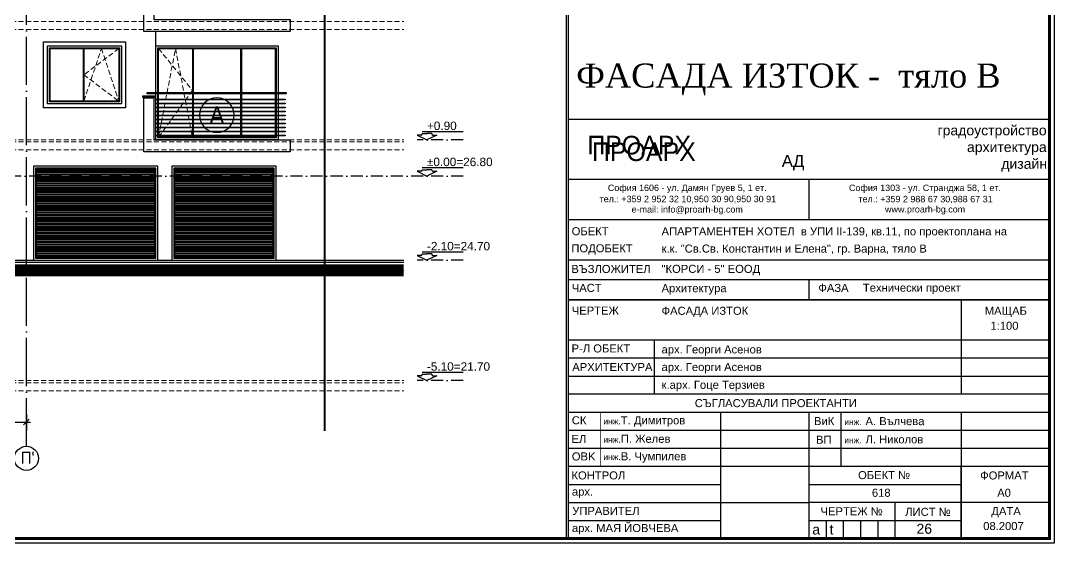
# Model space of a CAD drawing. Extents: x 9615146 to 9672346, y 4699603 to 4705703.
# Drawn here: x 9663369 to 9665946, y 4699603 to 4700906 of the extents above; entities that cross this region are included whole.
import ezdxf
from ezdxf.enums import TextEntityAlignment as Align

# ---------------------------------------------------------------- set-up
doc = ezdxf.new("R2010")
doc.units = 0
doc.header["$LTSCALE"] = 0.5
doc.header["$MEASUREMENT"] = 0
doc.header["$PDSIZE"] = -1
for name, pattern in [('ACAD_ISO04W100', [30, 24, -3, 0, -3]), ('DASHED', [0.75, 0.5, -0.25]), ('OSI1000', [5, 3, -1, 0, -1])]:
    doc.linetypes.add(name, pattern=pattern)
doc.layers.get('0').update_dxf_attribs({"color": 251, "linetype": 'CONTINUOUS'})
doc.layers.get('Defpoints').update_dxf_attribs({"color": 251, "linetype": 'CONTINUOUS'})
for name, color, linetype in [('_axis', 1, 'ACAD_ISO04W100'), ('_axis_num', 1, 'CONTINUOUS'), ('_dimension', 4, 'CONTINUOUS'), ('_dimension_evel', 4, 'CONTINUOUS'), ('_hatch', 9, 'CONTINUOUS'), ('_table', 3, 'CONTINUOUS'), ('_text', 4, 'CONTINUOUS'), ('_text_spesif_window', 41, 'CONTINUOUS'), ('_text_table', 3, 'CONTINUOUS'), ('_view', 3, 'CONTINUOUS'), ('fasadi', 147, 'CONTINUOUS')]:
    doc.layers.add(name, color=color, linetype=linetype)
doc.layers.add('_punk', color=8, linetype='DASHED', lineweight=9)
doc.styles.add('GENERATED_STYLE_1', font='arial.ttf')
doc.styles.add('HEB1', font='', dxfattribs={"width": 0.8, "oblique": 17})
doc.styles.add('leg', font='arial.ttf')
doc.styles.add('POMESHTENIA', font='arial.ttf', dxfattribs={"width": 0.9})
doc.styles.add('PRO', font='')
doc.styles.add('WIN', font='swindos.shx', dxfattribs={"oblique": 17})
doc.styles.get('HEB1').set_extended_font_data('HebarU Cyr')
doc.styles.get('PRO').set_extended_font_data('Corrida')
doc.dimstyles.new('dim_50', dxfattribs={"dimtxt": 24, "dimasz": 1, "dimexe": 30, "dimexo": 0, "dimgap": 10, "dimtad": 1, "dimdec": 1, "dimrnd": 0.5, "dimdsep": 46, "dimtxsty": 'WIN', "dimblk1": '1', "dimblk2": '1', "dimsah": 1, "dimcen": 15, "dimdle": 10, "dimse1": 1, "dimse2": 1, "dimadec": 0, "dimazin": 0, "dimtfac": 1, "dimtdec": 1, "dimtix": 1, "dimtmove": 2, "dimatfit": 3, "dimldrblk": '1', "dimfxl": 1, "dimtolj": 1, "dimarcsym": 0})

# ---------------------------------------------------------------- blocks, each defined once
blk = doc.blocks.new('rtyre')
at = {"layer": '_dimension_evel', "ltscale": 20}
for p, q in [((-26, 21.9), (-43.7, 21.9)), ((-43.7, 21.9), (0, 0)), ((-21.1, 37.8), (161.6, 37.8)), ((-21.1, 28.3), (-21.1, 26.8)), ((-21.1, 28.3), (0, 28.3)), ((21.1, 28.3), (0, 28.3)), ((43.7, 21.9), (0, 0)), ((21.1, 28.3), (21.1, 26.8)), ((26, 21.9), (43.7, 21.9))]:
    blk.add_line(p, q, dxfattribs=at)
for centre, major_axis, start_param, end_param in [((-26, 26.8), (3.46, 3.46), 3.926991, 5.497787), ((26, 26.8), (-3.46, 3.46), 0.785398, 2.356194)]:
    blk.add_ellipse(centre, major_axis=major_axis, ratio=1, start_param=start_param, end_param=end_param, dxfattribs=at)
at = {"layer": '_dimension_evel', "linetype": 'OSI1000', "ltscale": 20, "style": 'HEB1', "oblique": 360, "width": 0.8}
blk.add_attdef('+12.50', (0, 44.2), '', height=42, rotation=360, dxfattribs=at)
blk = doc.blocks.new('hgkjy68i')
for p, q in [((-1200, 695), (0, 695)), ((-985.8, 495), (-985.8, 360)), ((-220, 495), (-220, 360)), ((-220, 495), (-220, 360)), ((-1200, 450), (0, 450)), ((-1200, 405), (0, 405)), ((-1200, 315), (0, 315)), ((-820, 315), (-820, 0)), ((-600, 315), (-600, 180)), ((-600, 315), (-600, 180)), ((-520, 315), (-520, 180)), ((-220, 315), (-220, 180)), ((-220, 315), (-220, 180)), ((-1200, 270), (0, 270)), ((-1200, 225), (0, 225)), ((-1200, 135), (-890, 135)), ((-1200, 135), (-890, 135)), ((-1200, 135), (-890, 135)), ((-1200, 135), (-820, 135)), ((-600.2, 135), (-220.2, 135)), ((-1200, 90), (-600, 90)), ((-1200, 45), (-890, 45)), ((-1200, 45), (-820, 45)), ((-600.2, 45), (-385.2, 45)), ((-385.2, 45), (-220.2, 45))]:
    blk.add_line(p, q)
at = {"ltscale": 50}
for p, q in [((-557.2, 45), (-557.2, 0)), ((-514.2, 45), (-514.2, 0)), ((-471.2, 45), (-471.2, 0)), ((-428.2, 45), (-428.2, 0))]:
    blk.add_line(p, q, dxfattribs=at)
for points, const_width in [([(-1200, 0), (-1200, 1045)], 3.5), ([(-1200, 1045), (0, 1045)], 3.5), ([(0, 0), (0, 1045)], 3.5), ([(-1200, 895), (0, 895)], 3.5), ([(-600, 795), (-600, 895)], 3.5), ([(-1200, 795), (0, 795)], 3.5), ([(-1200, 795), (0, 795)], 3.5), ([(-1200, 795), (0, 795)], 1), ([(-1200, 645), (-3, 645)], 3.5), ([(-600, 595), (-600, 645)], 3.5), ([(-1200, 595), (-3, 595)], 3.5), ([(-220, 595), (-220, 545)], 3.5), ([(-220, 595), (-220, 545)], 3.5), ([(-220, 545), (-220, 495)], 3.5), ([(-220, 545), (-220, 495)], 3.5), ([(-1200, 495), (-3, 495)], 3.5), ([(-1200, 360), (0, 360)], 3.5), ([(-1120, 315), (-1120, 180)], 1), ([(-1200, 180), (0, 180)], 3.5), ([(-600, 180), (-600, 0)], 3.5), ([(-220.2, 180), (-220.2, 0)], 3.5), ([(-600, 90), (0, 90)], 3.5), ([(-385.2, 90), (-385.2, 0)], 3.5), ([(-220.2, 90), (0, 90)], 3.5), ([(-1200, 0), (0, 0)], 3.5)]:
    blk.add_lwpolyline(points, dxfattribs=dict(const_width=const_width))
for s, height, style, p in [('градоустройство', 25, 'GENERATED_STYLE_1', (-279.2, 1005)), ('ПРОАРХ', 46.49, 'PRO', (-1152.6, 957.4)), ('архитектура', 25, 'GENERATED_STYLE_1', (-205.7, 963.3)), ('AД', 30, 'GENERATED_STYLE_1', (-667.6, 926.2)), ('дизайн', 25, 'GENERATED_STYLE_1', (-120.2, 921.6)), ('София 1606 - ул. Дамян Груев 5, 1 ет.', 16, 'GENERATED_STYLE_1', (-1101.3, 866.2)), ('София 1303 - ул. Странджа 58, 1 ет.', 16, 'GENERATED_STYLE_1', (-500, 866.1)), ('тел.: +359 2 952 32 10,950 30 90,950 30 91', 16, 'GENERATED_STYLE_1', (-1121.9, 838.3)), ('тел.: +359 2 988 67 30,988 67 31', 16, 'GENERATED_STYLE_1', (-476.4, 838.1)), ('e-mail: info@proarh-bg.com', 16, 'GENERATED_STYLE_1', (-1042, 812.5)), ('www.proarh-bg.com', 16, 'GENERATED_STYLE_1', (-410.2, 812.7)), ('ПОДОБЕКТ', 20, 'GENERATED_STYLE_1', (-1192.2, 713.4)), ('ВЪЗЛОЖИТЕЛ', 20, 'GENERATED_STYLE_1', (-1192.2, 661.9)), ('ЧАСТ ', 20, 'GENERATED_STYLE_1', (-1191.2, 614.7)), ('ФАЗА', 20, 'GENERATED_STYLE_1', (-576.4, 614.7)), ('ЧЕРТЕЖ', 20, 'GENERATED_STYLE_1', (-1191.2, 558.3)), ('МАЩАБ', 20, 'GENERATED_STYLE_1', (-161.4, 557.6)), ('Р-Л ОБЕКТ', 20, 'GENERATED_STYLE_1', (-1191.7, 463.8)), ('АРХИТЕКТУРА', 20, 'GENERATED_STYLE_1', (-1190, 417.5)), ('СЪГЛАСУВАЛИ ПРОЕКТАНТИ', 20, 'GENERATED_STYLE_1', (-884.5, 327.5)), ('инж. ', 15, 'GENERATED_STYLE_1', (-1112.3, 284.7)), ('инж. ', 15, 'GENERATED_STYLE_1', (-511.7, 282.8)), ('инж.', 15, 'GENERATED_STYLE_1', (-1112.3, 238.9)), ('инж. ', 15, 'GENERATED_STYLE_1', (-511.7, 237.6)), ('инж. ', 15, 'GENERATED_STYLE_1', (-1112.3, 195.9))]:
    blk.add_text(s, height=height, dxfattribs=dict(style=style)).set_placement(p)
at = {"color": 251, "style": 'PRO'}
blk.add_text('ПРОАРХ', height=46.49, dxfattribs=at).set_placement((-1140.9, 940.9))
at = {"ltscale": 50, "style": 'GENERATED_STYLE_1'}
for s, p in [('ОБЕКТ', (-1191.4, 755.9)), ('СК', (-1191.1, 284.7)), ('ВиК', (-587.2, 282.8)), ('ЕЛ', (-1191.8, 238.2)), ('ВП', (-582.2, 236.2)), ('ОВK', (-1191.1, 194.6)), ('КОНТРОЛ', (-1191.8, 147.3)), ('ОБЕКТ №', (-477.3, 148)), ('ФОРМАТ', (-172.9, 147.2)), ('арх.', (-1190.8, 106.9)), ('УПРАВИТЕЛ', (-1190.1, 58.9)), ('ЧЕРТЕЖ №', (-570.9, 57.9)), ('ДАТА', (-144.9, 58.2)), ('ЛИСТ №', (-359.8, 56.5)), ('арх. МАЯ ЙОВЧЕВА', (-1190.8, 16.1))]:
    blk.add_text(s, height=20, dxfattribs=at).set_placement(p)
for tag, p, height in [('OBEKT', (-967.3, 755.6), 20), ('PODOBEKT', (-967.3, 712.7), 20), ('VUZLOGITEL', (-967.3, 662.1), 20), ('CHAST', (-967.3, 614), 20), ('FAZA', (-465.3, 615.2), 20), ('CHERTEG', (-967.3, 557.6), 20), ('MASHTAB', (-158.2, 520.3), 20), ('RUKOVODITEL_OBEKT', (-967.3, 461.4), 20), ('ARCH', (-967.3, 417.5), 20), ('ARCH', (-967.3, 373.1), 20), ('CK', (-1068.9, 284.7), 20), ('VIK', (-458.8, 282.5), 20), ('EL', (-1068.9, 238.5), 20), ('VP', (-458.8, 237.2), 20), ('OVK', (-1068.9, 194.9), 20), ('KONTROL', (-1140, 106.1), 20), ('OBEKT', (-457.4, 104), 20), ('FORMAT', (-157.5, 104), 20), ('A', (-591.5, 10), 25), ('B', (-548.5, 10), 25), ('C', (-505.5, 10), 25), ('D', (-462.5, 10), 25), ('E', (-419.5, 10), 25), ('00000', (-351.1, 11.7), 25), ('DATA', (-151.2, 21.1), 20)]:
    blk.add_attdef(tag, p, '', height=height, dxfattribs=at)
blk = doc.blocks.new('1')
for p, q in [((-10, 0), (10, 0)), ((-7.1, -7.1), (7.1, 7.1)), ((0, 20), (0, -20))]:
    blk.add_line(p, q)
blk = doc.blocks.new('*D33')
at = {"layer": '_dimension', "color": 0, "lineweight": -2, "ltscale": 30, "transparency": 16777216}
blk.add_line((9662694, 4699905.6), (9663382, 4699905.6), dxfattribs=at)
at = {"layer": 'Defpoints', "color": 0, "ltscale": 30, "transparency": 16777216}
for p in [(9662693, 4699898.5), (9663383, 4699905.6), (9663383, 4699898.5)]:
    blk.add_point(p, dxfattribs=at)
at = {"layer": '_dimension', "color": 0, "lineweight": -2, "ltscale": 30, "transparency": 16777216, "rotation": 180}
blk.add_blockref('1', (9662693, 4699905.6), dxfattribs=at)
at = {"layer": '_dimension', "color": 0, "lineweight": -2, "ltscale": 30, "transparency": 16777216}
blk.add_blockref('1', (9663383, 4699905.6), dxfattribs=at)
at = {"layer": '_dimension', "color": 0, "ltscale": 30, "transparency": 16777216, "insert": (9663038, 4699927.6), "char_height": 24, "attachment_point": 5, "style": 'WIN'}
blk.add_mtext('\\A1;690', dxfattribs=at)
blk = doc.blocks.new('fghfdg')
at = {"layer": '_text_spesif_window'}
blk.add_circle((0, 0), 18, dxfattribs=at)
at = {"layer": '_text_spesif_window', "style": 'HEB1', "text_generation_flag": 6, "width": 0.8}
blk.add_attdef('A', text='', height=18, rotation=180, dxfattribs=at).set_placement((0, -9.2), align=Align.CENTER)

msp = doc.modelspace()

# ---------------------------------------------------------------- hatches: boundary and pattern name
at = {"layer": 'fasadi', "ltscale": 40}
h = msp.add_hatch(dxfattribs=at)
h.set_pattern_fill('ANSI32', color=256, scale=15, angle=30, style=0)
h.set_pattern_definition([(360, (9644934.0144, 4698261.3723), (-1e-09, -5.625), []), (360, (9644935.8894, 4698263.2473), (-1e-09, -5.625), [])])
h.paths.add_polyline_path([(9663703.49, 4700536.84), (9663407.49, 4700536.84), (9663407.49, 4700315.84), (9663703.49, 4700315.84)])
h = msp.add_hatch(dxfattribs=at)
h.set_pattern_fill('ANSI32', color=256, scale=15, angle=30, style=0)
h.set_pattern_definition([(360, (9645279.0144, 4698261.3723), (-1e-09, -5.625), []), (360, (9645280.8894, 4698263.2473), (-1e-09, -5.625), [])])
h.paths.add_polyline_path([(9663998.49, 4700536.84), (9663752.49, 4700536.84), (9663752.49, 4700315.84), (9663998.49, 4700315.84)])

# ---------------------------------------------------------------- linework, layer by layer
at = {"layer": '_axis', "ltscale": 10}
msp.add_line((9663382.99, 4699845.26), (9663382.99, 4702288.08), dxfattribs=at)
at = {"layer": '_axis_num'}
msp.add_circle((9663382.99, 4699815.26), 30, dxfattribs=at)
at = {"layer": '_dimension_evel', "linetype": 'OSI1000', "ltscale": 20}
for p, q in [((9664472.19, 4700608.84), (9664357.26, 4700608.84)), ((9664472.19, 4700518.84), (9660569.93, 4700518.84)), ((9664472.19, 4700308.84), (9664357.26, 4700308.84)), ((9664472.19, 4700008.84), (9664357.26, 4700008.84))]:
    msp.add_line(p, q, dxfattribs=at)
at = {"layer": '_dimension_evel', "linetype": 'OSI1000', "ltscale": 20, "const_width": 5}
msp.add_lwpolyline([(9664126.34, 4699883.76), (9664126.34, 4702288.08)], dxfattribs=at)
at = {"layer": '_hatch', "color": 252, "ltscale": 10, "const_width": 30}
msp.add_lwpolyline([(9660461.48, 4700127.81), (9662021.74, 4700283.84), (9664323.88, 4700283.84)], dxfattribs=at)
at = {"layer": '_punk', "ltscale": 50}
for p, q in [((9660738.55, 4700903.84), (9664323.88, 4700903.84)), ((9660738.55, 4700883.84), (9664323.88, 4700883.84)), ((9663613.49, 4700836.84), (9663526.49, 4700771.34)), ((9663526.49, 4700705.84), (9663569.99, 4700836.84)), ((9663569.99, 4700836.84), (9663613.49, 4700705.84)), ((9663712.49, 4700836.84), (9663796.99, 4700732.34)), ((9663712.49, 4700615.84), (9663754.74, 4700836.84)), ((9663754.74, 4700836.84), (9663796.99, 4700615.84)), ((9663526.49, 4700771.34), (9663613.49, 4700705.84)), ((9663796.99, 4700732.34), (9663712.49, 4700615.84)), ((9660738.55, 4700608.84), (9664323.88, 4700608.84)), ((9660738.55, 4700603.84), (9664323.88, 4700603.84)), ((9660738.55, 4700583.84), (9664323.88, 4700583.84)), ((9660738.55, 4700308.84), (9664323.88, 4700308.84)), ((9660738.55, 4700303.84), (9664323.88, 4700303.84)), ((9660738.55, 4700283.84), (9664323.88, 4700283.84)), ((9660738.55, 4700008.84), (9664323.88, 4700008.84)), ((9660738.55, 4700003.84), (9664323.88, 4700003.84)), ((9660738.55, 4699983.84), (9664323.88, 4699983.84))]:
    msp.add_line(p, q, dxfattribs=at)
at = {"layer": '_table', "ltscale": 10}
msp.add_lwpolyline([(9660146.03, 4702603.38), (9665946.03, 4702603.38), (9665946.03, 4699603.38), (9660146.03, 4699603.38)], close=True, dxfattribs=at)
at = {"layer": '_table', "ltscale": 10, "const_width": 6.84}
msp.add_lwpolyline([(9660297.71, 4702591.38), (9665934.03, 4702591.38), (9665934.03, 4699615.38), (9660297.71, 4699615.38)], close=True, dxfattribs=at)
at = {"layer": '_text_table'}
for p, q in [((9664730.03, 4699615.38), (9664730.03, 4702591.38)), ((9664735.03, 4699615.38), (9664735.03, 4702591.38))]:
    msp.add_line(p, q, dxfattribs=at)
at = {"layer": 'fasadi', "ltscale": 40}
for p, q in [((9663705.49, 4700843.84), (9663705.49, 4700878.84)), ((9663796.99, 4700838.84), (9663796.99, 4700615.84)), ((9663798.99, 4700838.84), (9663798.99, 4700615.84)), ((9663916.99, 4700838.84), (9663916.99, 4700615.84)), ((9663918.99, 4700838.84), (9663918.99, 4700615.84)), ((9663524.49, 4700836.84), (9663524.49, 4700705.84)), ((9663526.49, 4700836.84), (9663526.49, 4700705.84))]:
    msp.add_line(p, q, dxfattribs=at)
for points in [[(9664005.49, 4701848.84), (9664005.49, 4701883.84), (9664126.34, 4701883.84), (9664126.34, 4700308.84)], [(9663700.49, 4700908.84), (9664040.49, 4700908.84), (9664040.49, 4700878.84), (9663675.49, 4700878.84), (9663675.49, 4701013.84), (9663700.49, 4701013.84), (9663700.49, 4700908.84)], [(9663700.49, 4700608.84), (9664040.49, 4700608.84), (9664040.49, 4700578.84), (9663675.49, 4700578.84), (9663675.49, 4700713.84), (9663700.49, 4700713.84), (9663700.49, 4700608.84)], [(9660461.48, 4700152.94), (9662020.49, 4700308.84), (9664323.88, 4700308.84)], [(9660461.48, 4700147.91), (9662020.74, 4700303.84), (9664323.88, 4700303.84)]]:
    msp.add_lwpolyline(points, dxfattribs=at)
for points in [[(9663425.49, 4700853.84), (9663630.49, 4700853.84), (9663630.49, 4700688.84), (9663425.49, 4700688.84)], [(9663435.49, 4700843.84), (9663620.49, 4700843.84), (9663620.49, 4700698.84), (9663435.49, 4700698.84)], [(9663440.49, 4700838.84), (9663615.49, 4700838.84), (9663615.49, 4700703.84), (9663440.49, 4700703.84)], [(9663705.49, 4700843.84), (9664010.49, 4700843.84), (9664010.49, 4700608.84), (9663705.49, 4700608.84)], [(9663710.49, 4700838.84), (9664005.49, 4700838.84), (9664005.49, 4700613.84), (9663710.49, 4700613.84)], [(9663442.49, 4700836.84), (9663613.49, 4700836.84), (9663613.49, 4700705.84), (9663442.49, 4700705.84)], [(9663712.49, 4700836.84), (9664003.49, 4700836.84), (9664003.49, 4700615.84), (9663712.49, 4700615.84)], [(9663673.49, 4700718.84), (9663702.49, 4700718.84), (9663702.49, 4700714.84), (9663673.49, 4700714.84)], [(9663684.49, 4700726.84), (9664030.49, 4700726.84), (9664030.49, 4700723.84), (9663684.49, 4700723.84)], [(9664027.99, 4700708.84), (9663705.49, 4700708.84), (9663705.49, 4700710.84), (9664027.99, 4700710.84)], [(9664027.99, 4700698.84), (9663705.49, 4700698.84), (9663705.49, 4700700.84), (9664027.99, 4700700.84)], [(9664027.99, 4700688.84), (9663705.49, 4700688.84), (9663705.49, 4700690.84), (9664027.99, 4700690.84)], [(9664027.99, 4700678.84), (9663705.49, 4700678.84), (9663705.49, 4700680.84), (9664027.99, 4700680.84)], [(9664027.99, 4700668.84), (9663705.49, 4700668.84), (9663705.49, 4700670.84), (9664027.99, 4700670.84)], [(9664027.99, 4700658.84), (9663705.49, 4700658.84), (9663705.49, 4700660.84), (9664027.99, 4700660.84)], [(9664027.99, 4700648.84), (9663705.49, 4700648.84), (9663705.49, 4700650.84), (9664027.99, 4700650.84)], [(9664027.99, 4700638.84), (9663705.49, 4700638.84), (9663705.49, 4700640.84), (9664027.99, 4700640.84)], [(9664027.99, 4700628.84), (9663705.49, 4700628.84), (9663705.49, 4700630.84), (9664027.99, 4700630.84)], [(9664027.99, 4700618.84), (9663705.49, 4700618.84), (9663705.49, 4700620.84), (9664027.99, 4700620.84)], [(9663710.49, 4700543.84), (9663400.49, 4700543.84), (9663400.49, 4700308.84), (9663710.49, 4700308.84)], [(9663705.49, 4700538.84), (9663405.49, 4700538.84), (9663405.49, 4700313.84), (9663705.49, 4700313.84)], [(9663703.49, 4700536.84), (9663407.49, 4700536.84), (9663407.49, 4700315.84), (9663703.49, 4700315.84)], [(9664005.49, 4700543.84), (9663745.49, 4700543.84), (9663745.49, 4700308.84), (9664005.49, 4700308.84)], [(9664000.49, 4700538.84), (9663750.49, 4700538.84), (9663750.49, 4700313.84), (9664000.49, 4700313.84)], [(9663998.49, 4700536.84), (9663752.49, 4700536.84), (9663752.49, 4700315.84), (9663998.49, 4700315.84)]]:
    msp.add_lwpolyline(points, close=True, dxfattribs=at)

# ---------------------------------------------------------------- block references
at = {"layer": '_dimension_evel', "linetype": 'OSI1000', "ltscale": 20}
ref = msp.add_blockref('rtyre', (9664381.72, 4700608.84), dxfattribs=dict(at, xscale=0.5600000023841858, yscale=0.5600000023841858, zscale=0.5600000023841858))
ref.add_attrib('+12.50', '+0.90', (9664381.72, 4700633.61, 0), dxfattribs={"linetype": 'OSI1000', "ltscale": 20, "height": 21, "style": 'POMESHTENIA'})
ref = msp.add_blockref('rtyre', (9664381.72, 4700518.84), dxfattribs=dict(at, xscale=0.5600000023841858, yscale=0.5600000023841858, zscale=0.5600000023841858))
ref.add_attrib('+12.50', '%%p0.00=26.80', (9664381.72, 4700543.61, 0), dxfattribs={"linetype": 'OSI1000', "ltscale": 20, "height": 21, "style": 'POMESHTENIA'})
ref = msp.add_blockref('rtyre', (9664381.72, 4700308.84), dxfattribs=dict(at, xscale=0.5600000023841858, yscale=0.5600000023841858, zscale=0.5600000023841858))
ref.add_attrib('+12.50', '-2.10=24.70', (9664381.72, 4700333.61, 0), dxfattribs={"linetype": 'OSI1000', "ltscale": 20, "height": 21, "style": 'POMESHTENIA'})
ref = msp.add_blockref('rtyre', (9664381.72, 4700008.84), dxfattribs=dict(at, xscale=0.5600000023841858, yscale=0.5600000023841858, zscale=0.5600000023841858))
ref.add_attrib('+12.50', '-5.10=21.70', (9664381.72, 4700033.61, 0), dxfattribs={"linetype": 'OSI1000', "ltscale": 20, "height": 21, "style": 'POMESHTENIA'})
at = {"layer": '_table', "ltscale": 10}
ref = msp.add_blockref('hgkjy68i', (9665934.03, 4699615.38), dxfattribs=at)
ref.add_attrib('00000', '26', (9665602.4, 4699627.09), dxfattribs={"layer": '0', "ltscale": 50, "height": 25, "style": 'GENERATED_STYLE_1'})
ref.add_attrib('B', 't', (9665385.54, 4699625.38), dxfattribs={"layer": '0', "ltscale": 50, "height": 25, "style": 'GENERATED_STYLE_1'})
ref.add_attrib('A', 'a', (9665342.54, 4699625.38), dxfattribs={"layer": '0', "ltscale": 50, "height": 25, "style": 'GENERATED_STYLE_1'})
ref.add_attrib('DATA', '08.2007', (9665768.77, 4699636.48), dxfattribs={"layer": '0', "ltscale": 50, "height": 20, "style": 'GENERATED_STYLE_1'})
ref.add_attrib('FORMAT', 'А0', (9665803.58, 4699719.35), dxfattribs={"layer": '0', "ltscale": 50, "height": 20, "style": 'GENERATED_STYLE_1'})
ref.add_attrib('OBEKT', '618', (9665491.11, 4699719.38), dxfattribs={"layer": '0', "ltscale": 50, "height": 20, "style": 'GENERATED_STYLE_1'})
ref.add_attrib('VP', 'Л. Николов', (9665475.23, 4699852.61), dxfattribs={"layer": '0', "ltscale": 50, "height": 20, "style": 'GENERATED_STYLE_1'})
ref.add_attrib('VIK', 'А. Вълчева', (9665475.23, 4699897.92), dxfattribs={"layer": '0', "ltscale": 50, "height": 20, "style": 'GENERATED_STYLE_1'})
ref.add_attrib('OVK', 'В. Чумпилев', (9664865.17, 4699810.32), dxfattribs={"layer": '0', "ltscale": 50, "height": 20, "style": 'GENERATED_STYLE_1'})
ref.add_attrib('EL', 'П. Желев', (9664865.17, 4699853.91), dxfattribs={"layer": '0', "ltscale": 50, "height": 20, "style": 'GENERATED_STYLE_1'})
ref.add_attrib('CK', 'Т. Димитров', (9664865.17, 4699900.05), dxfattribs={"layer": '0', "ltscale": 50, "height": 20, "style": 'GENERATED_STYLE_1'})
ref.add_attrib('ARCH', 'к.арх. Гоце Терзиев', (9664966.74, 4699988.48), dxfattribs={"layer": '0', "ltscale": 50, "height": 20, "style": 'GENERATED_STYLE_1'})
ref.add_attrib('ARCH', 'арх. Георги Асенов', (9664966.74, 4700032.86), dxfattribs={"layer": '0', "ltscale": 50, "height": 20, "style": 'GENERATED_STYLE_1'})
ref.add_attrib('RUKOVODITEL_OBEKT', 'арх. Георги Асенов', (9664966.74, 4700076.75), dxfattribs={"layer": '0', "ltscale": 50, "height": 20, "style": 'GENERATED_STYLE_1'})
ref.add_attrib('MASHTAB', '1:100', (9665786.78, 4700135.72), dxfattribs={"layer": '0', "ltscale": 50, "height": 20, "style": 'GENERATED_STYLE_1'})
ref.add_attrib('CHERTEG', 'ФАСАДA ИЗТОК', (9664966.74, 4700172.99), dxfattribs={"layer": '0', "ltscale": 50, "height": 20, "style": 'GENERATED_STYLE_1'})
ref.add_attrib('FAZA', 'Технически проект', (9665468.71, 4700230.63), dxfattribs={"layer": '0', "ltscale": 50, "height": 20, "style": 'GENERATED_STYLE_1'})
ref.add_attrib('CHAST', 'Архитектура', (9664966.74, 4700229.41), dxfattribs={"layer": '0', "ltscale": 50, "height": 20, "style": 'GENERATED_STYLE_1'})
ref.add_attrib('VUZLOGITEL', '"КОРСИ - 5" ЕООД', (9664966.74, 4700277.51), dxfattribs={"layer": '0', "ltscale": 50, "height": 20, "style": 'GENERATED_STYLE_1'})
ref.add_attrib('PODOBEKT', 'к.к. "Св.Св. Константин и Елена", гр. Варна, тяло В', (9664966.74, 4700328.06), dxfattribs={"layer": '0', "ltscale": 50, "height": 20, "style": 'GENERATED_STYLE_1'})
ref.add_attrib('OBEKT', 'АПАРТАМЕНТЕН ХОТЕЛ  в УПИ II-139, кв.11, по проектоплана на ', (9664966.74, 4700370.98), dxfattribs={"layer": '0', "ltscale": 50, "height": 20, "style": 'GENERATED_STYLE_1'})
at = {"layer": '_view'}
ref = msp.add_blockref('fghfdg', (9663857.99, 4700670.84), dxfattribs=dict(at, xscale=-2.399999998509884, yscale=2.400000000372529, zscale=2.4, rotation=180))
ref.add_attrib('A', 'A', dxfattribs={"layer": '_text_spesif_window', "height": 43.2, "rotation": 0, "style": 'POMESHTENIA', "width": 0.9}).set_placement((9663857.99, 4700670.84), align=Align.MIDDLE)

# ---------------------------------------------------------------- texts
at = {"layer": '_axis_num', "style": 'POMESHTENIA', "width": 0.9}
msp.add_text("П'", height=30, dxfattribs=at).set_placement((9663368.85, 4699816.69), align=Align.MIDDLE_LEFT)
at = {"layer": '_text', "color": 148, "insert": (9664753.92, 4700799.39), "char_height": 138.24, "width": 1323.9349, "attachment_point": 1, "rotation": 0, "style": 'leg'}
msp.add_mtext('{\\fGeorgia|b0|i0|c204|p18;\\H0.434x;ФАСАД\\fGeorgia|b0|i0|c0|p18;A \\fGeorgia|b0|i0|c204|p18;ИЗТОК -  тяло В}', dxfattribs=at)

# ---------------------------------------------------------------- dimensions: what is measured, and where the dimension line sits
at = {"layer": '_dimension', "ltscale": 30}
dim = msp.add_linear_dim(base=(9663382.99, 4699905.57), p1=(9662692.99, 4699898.5), p2=(9663382.99, 4699898.5), dimstyle='dim_50', dxfattribs=at)
dim.commit()
dim.dimension.update_dxf_attribs({"geometry": '*D33', "text_midpoint": (9663037.99, 4699927.57)})

doc.saveas('drawing.dxf')
